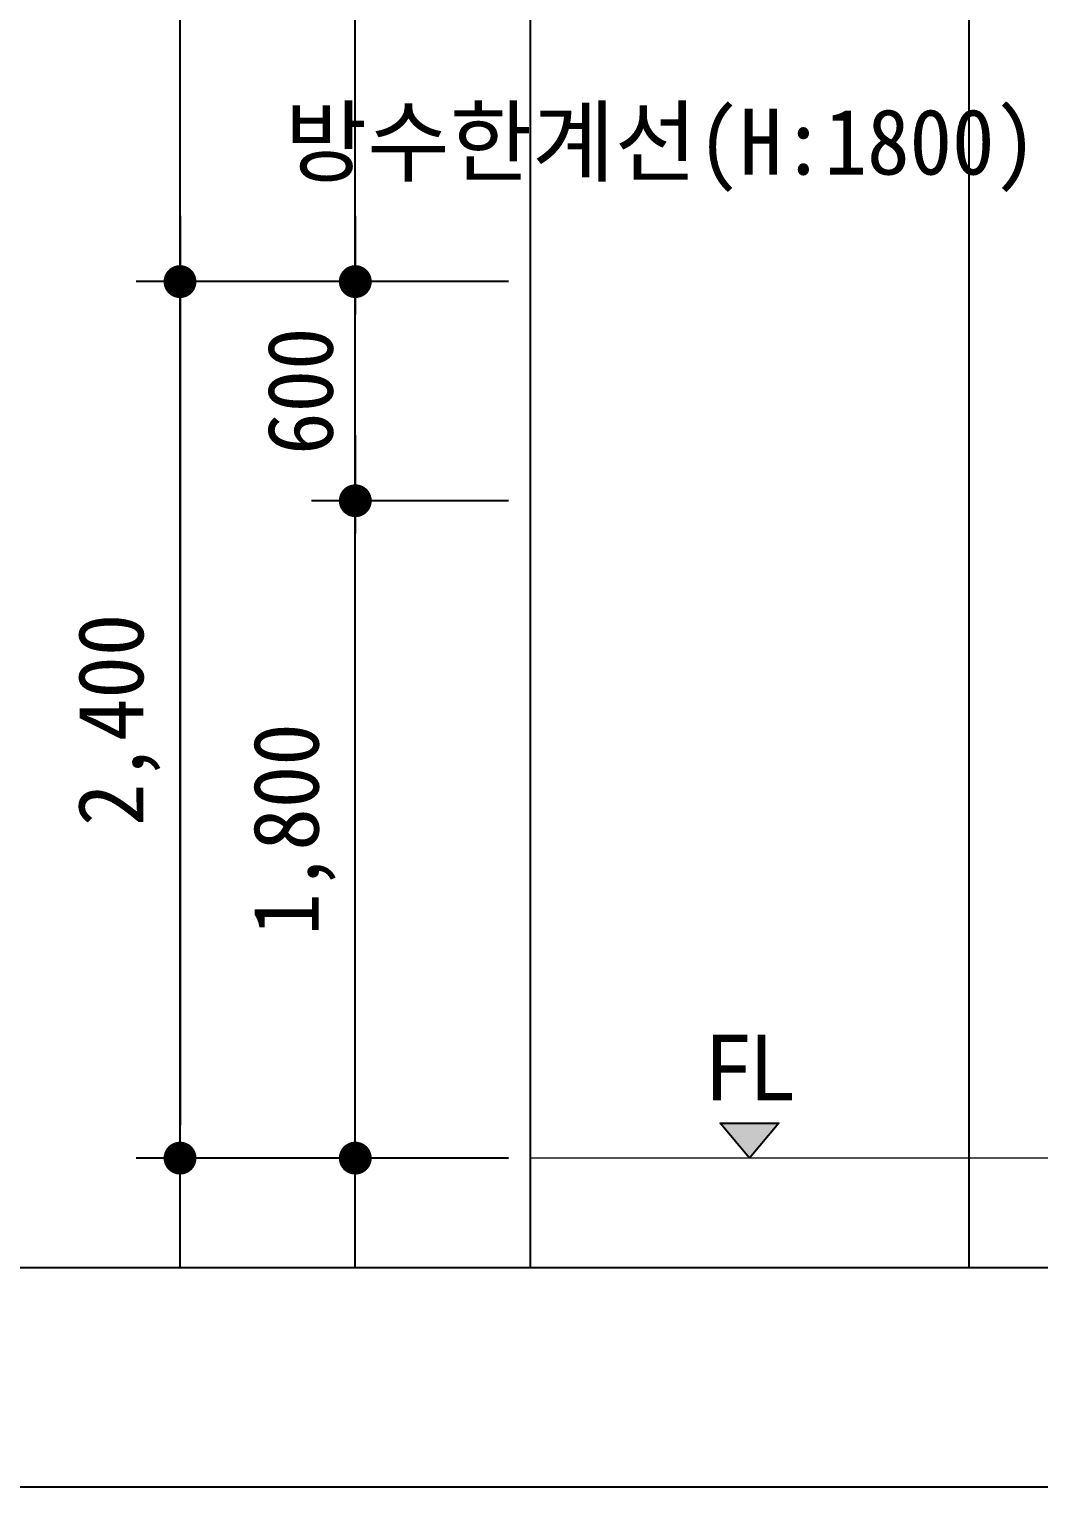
# Model space of a CAD drawing. Header units: millimetres. Extents: x -423835 to -174325, y -1379898 to -1311126.
# Drawn here: x -299215 to -296450, y -1379292 to -1375300 of the extents above; entities that cross this region are included whole.
import ezdxf
from ezdxf.enums import TextEntityAlignment as Align

# ---------------------------------------------------------------- set-up
doc = ezdxf.new("R2010")
doc.units = ezdxf.units.MM
doc.header["$LTSCALE"] = 100
doc.header["$MEASUREMENT"] = 0
doc.header["$PDSIZE"] = -10
doc.layers.get('0').update_dxf_attribs({"linetype": 'CONTINUOUS'})
doc.layers.get('Defpoints').update_dxf_attribs({"color": 153, "linetype": 'CONTINUOUS'})
doc.layers.add('A-DIMS', color=7, linetype='CONTINUOUS')
doc.layers.add('AA-AXIS-LINE-1', color=1, linetype='CONTINUOUS')
for name, color, linetype, lineweight in [('A-MKXS-TEXT1', 3, 'CONTINUOUS', 25), ('A-XXXX-FIN2', 6, 'CONTINUOUS', 20), ('A-XXXX-SYMB', 7, 'CONTINUOUS', 25)]:
    doc.layers.add(name, color=color, linetype=linetype, lineweight=lineweight)
doc.styles.add('HY울릉도L', font='')
doc.styles.add('돋움체', font='')
doc.styles.add('맑은고딕', font='malgun.ttf')
doc.styles.get('HY울릉도L').set_extended_font_data('HYwulM')
doc.styles.get('돋움체').set_extended_font_data('DotumChe')
doc.dimstyles.new('CDIM', dxfattribs={"dimtxt": 3, "dimasz": 1.5, "dimexe": 2, "dimexo": 1, "dimgap": 1, "dimtad": 1, "dimdec": 0, "dimrnd": 0.5, "dimzin": 0, "dimdsep": 32, "dimlunit": 6, "dimtxsty": 'HY울릉도L', "dimblk1": '_CIDOT', "dimblk2": '_CIDOT', "dimsah": 1, "dimcen": 5.5, "dimclrd": 2, "dimclre": 2, "dimclrt": 7, "dimadec": 0, "dimazin": 0, "dimtfac": 1, "dimtdec": 0, "dimtix": 1, "dimtmove": 2, "dimatfit": 1, "dimldrblk": '_CIDOT', "dimfxl": 1, "dimtolj": 1, "dimtzin": 0, "dimlwd": -1, "dimarcsym": 0})

# ---------------------------------------------------------------- blocks, each defined once
blk = doc.blocks.new('_CIDOT')
at = {"color": 0, "linetype": 'ByBlock'}
blk.add_line((2, 0), (-1, 0), dxfattribs=at)
at = {"color": 0, "linetype": 'ByBlock', "const_width": 0.5}
blk.add_lwpolyline([(-0.25, 0, 1), (0.25, 0, 1)], format="xyb", close=True, dxfattribs=at)
blk = doc.blocks.new('*D701')
at = {"layer": 'A-DIMS', "lineweight": -2, "transparency": 16777216}
for p, q in [((-297901.7, -1375991.6), (-298921.7, -1375991.6)), ((-297901.7, -1378391.6), (-298921.7, -1378391.6))]:
    blk.add_line(p, q, dxfattribs=at)
at = {"layer": 'A-DIMS', "transparency": 16777216}
blk.add_line((-298801.7, -1376081.6), (-298801.7, -1378301.6), dxfattribs=at)
at = {"layer": 'Defpoints', "color": 0, "transparency": 16777216}
for p in [(-297841.7, -1375991.6), (-298801.7, -1378391.6), (-297841.7, -1378391.6)]:
    blk.add_point(p, dxfattribs=at)
at = {"layer": 'A-DIMS', "transparency": 16777216, "xscale": 90, "yscale": 90, "zscale": 90}
for p, rotation in [((-298801.7, -1375991.6), 90), ((-298801.7, -1378391.6), 270)]:
    blk.add_blockref('_CIDOT', p, dxfattribs=dict(at, rotation=rotation))
at = {"layer": 'A-DIMS', "color": 3, "transparency": 16777216, "insert": (-298968.8, -1377191.6), "char_height": 180, "attachment_point": 5, "rotation": 90, "style": '돋움체'}
blk.add_mtext('\\A1;2,400', dxfattribs=at)
blk = doc.blocks.new('*D699')
at = {"layer": 'A-DIMS', "lineweight": -2, "transparency": 16777216}
for p, q in [((-297901.7, -1376591.6), (-298441.7, -1376591.6)), ((-297901.7, -1378391.6), (-298441.7, -1378391.6))]:
    blk.add_line(p, q, dxfattribs=at)
at = {"layer": 'A-DIMS', "transparency": 16777216}
blk.add_line((-298321.7, -1378301.6), (-298321.7, -1376681.6), dxfattribs=at)
at = {"layer": 'Defpoints', "color": 0, "transparency": 16777216}
for p in [(-298321.7, -1376591.6), (-297841.7, -1376591.6), (-297841.7, -1378391.6)]:
    blk.add_point(p, dxfattribs=at)
at = {"layer": 'A-DIMS', "transparency": 16777216, "xscale": 90, "yscale": 90, "zscale": 90}
for p, rotation in [((-298321.7, -1376591.6), 90), ((-298321.7, -1378391.6), 270)]:
    blk.add_blockref('_CIDOT', p, dxfattribs=dict(at, rotation=rotation))
at = {"layer": 'A-DIMS', "color": 3, "transparency": 16777216, "insert": (-298488.8, -1377491.6), "char_height": 180, "attachment_point": 5, "rotation": 90, "style": '돋움체'}
blk.add_mtext('\\A1;1,800', dxfattribs=at)
blk = doc.blocks.new('*D700')
at = {"layer": 'A-DIMS', "lineweight": -2, "transparency": 16777216}
for p, q in [((-297901.7, -1375991.6), (-298441.7, -1375991.6)), ((-297901.7, -1376591.6), (-298441.7, -1376591.6))]:
    blk.add_line(p, q, dxfattribs=at)
at = {"layer": 'A-DIMS', "transparency": 16777216}
blk.add_line((-298321.7, -1376501.6), (-298321.7, -1376081.6), dxfattribs=at)
at = {"layer": 'Defpoints', "color": 0, "transparency": 16777216}
for p in [(-298321.7, -1375991.6), (-297841.7, -1375991.6), (-297841.7, -1376591.6)]:
    blk.add_point(p, dxfattribs=at)
at = {"layer": 'A-DIMS', "transparency": 16777216, "xscale": 90, "yscale": 90, "zscale": 90}
for p, rotation in [((-298321.7, -1375991.6), 90), ((-298321.7, -1376591.6), 270)]:
    blk.add_blockref('_CIDOT', p, dxfattribs=dict(at, rotation=rotation))
at = {"layer": 'A-DIMS', "color": 3, "transparency": 16777216, "insert": (-298471.8, -1376291.6), "char_height": 180, "attachment_point": 5, "rotation": 90, "style": '돋움체'}
blk.add_mtext('\\A1;600', dxfattribs=at)

msp = doc.modelspace()

# ---------------------------------------------------------------- hatches: boundary and pattern name
at = {"layer": 'A-XXXX-SYMB'}
msp.add_hatch(color=256, dxfattribs=at).paths.add_polyline_path([(-297242.1, -1378391.6), (-297322.7, -1378295.6), (-297161.6, -1378295.6)])

# ---------------------------------------------------------------- linework, layer by layer
at = {"color": 3, "ltscale": 2}
msp.add_line((-323035.4, -1379291.6), (-278950.4, -1379291.6), dxfattribs=at)
at = {"layer": 'A-XXXX-FIN2'}
msp.add_line((-293391.7, -1378391.6), (-297841.7, -1378391.6), dxfattribs=at)
at = {"layer": 'A-XXXX-SYMB'}
msp.add_lwpolyline([(-297242.1, -1378391.6), (-297322.7, -1378295.6), (-297161.6, -1378295.6), (-297242.1, -1378391.6)], dxfattribs=at)
at = {"layer": 'AA-AXIS-LINE-1'}
msp.add_line((-296641.7, -1375113.9), (-296641.7, -1378691.6), dxfattribs=at)
at = {"layer": 'Defpoints'}
for p, q in [((-298801.7, -1378691.6), (-298801.7, -1373673.9)), ((-298321.7, -1378691.6), (-298321.7, -1373673.9)), ((-297841.7, -1378691.6), (-297841.7, -1373673.9)), ((-279430.4, -1378691.6), (-300992.9, -1378691.6))]:
    msp.add_line(p, q, dxfattribs=at)

# ---------------------------------------------------------------- texts
at = {"layer": 'A-MKXS-TEXT1', "style": '돋움체'}
msp.add_text('방수한계선(H:1800)', height=180, dxfattribs=at).set_placement((-296454.8, -1375608.4), align=Align.MIDDLE_RIGHT)
at = {"layer": 'A-MKXS-TEXT1', "style": '맑은고딕'}
msp.add_text('FL', height=180, dxfattribs=at).set_placement((-297242.1, -1378233.7), align=Align.CENTER)

# ---------------------------------------------------------------- dimensions: what is measured, and where the dimension line sits
at = {"layer": 'A-DIMS'}
for base, p1, p2, picture, middle in [((-298801.7, -1378391.6), (-297841.7, -1375991.6), (-297841.7, -1378391.6), '*D701', (-298968.8, -1377191.6)), ((-298321.7, -1375991.6), (-297841.7, -1376591.6), (-297841.7, -1375991.6), '*D700', (-298471.8, -1376291.6)), ((-298321.7, -1376591.6), (-297841.7, -1378391.6), (-297841.7, -1376591.6), '*D699', (-298488.8, -1377491.6))]:
    dim = msp.add_linear_dim(base=base, p1=p1, p2=p2, angle=90, dimstyle='CDIM', override={"dimscale": 60, "dimtxsty": '돋움체', "dimclrd": 256, "dimclre": 256, "dimclrt": 3}, dxfattribs=at)
    dim.commit()
    dim.dimension.update_dxf_attribs({"geometry": picture, "text_midpoint": middle})

doc.saveas('drawing.dxf')
